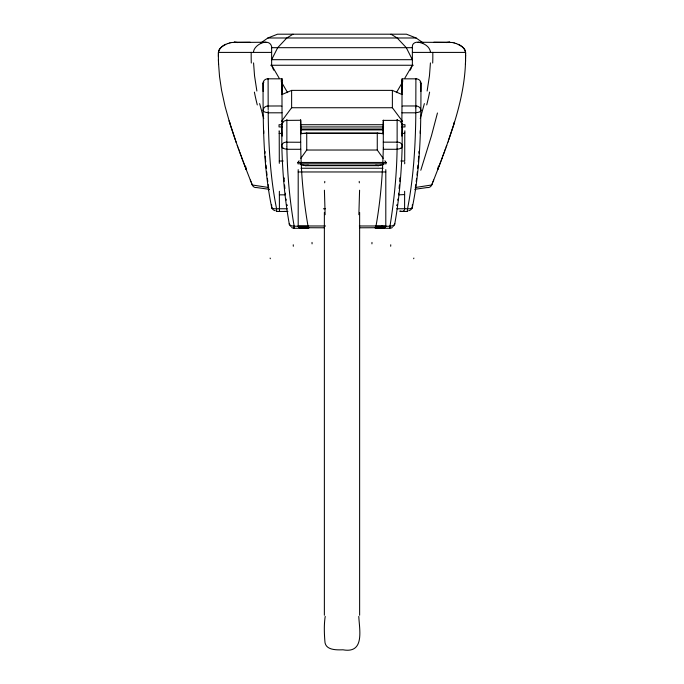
<?xml version="1.0" encoding="UTF-8"?>
<svg xmlns="http://www.w3.org/2000/svg" width="684" height="684" viewBox="0 0 684 684"><rect width="100%" height="100%" fill="white"/><g stroke="black" fill="none" stroke-linecap="round" stroke-linejoin="round"><path stroke-width="1.03" d="M276.618 208.962C270.086 176.72 268.453 143.649 268.188 110.808M279.423 211.253L279.363 191.281M286.861 119.469L286.87 142.195L300.703 142.263M286.861 120.384L300.703 120.273M294.171 227.584L294.171 228.097L294.171 226.661M294.171 227.952L294.171 227.447M300.703 142.623C300.849 171.051 303.277 199.531 308.27 227.516M383.288 120.581L383.296 120.127L383.288 147.633M389.829 227.55L389.829 228.028M389.829 227.131C394.258 199.737 397.053 171.958 397.13 144.17M397.139 120.102L397.13 143.007M397.139 120.033L397.139 119.486M415.829 106.465L415.829 105.969L401.987 105.969L402.064 78.985M401.987 106.311L401.867 122.479M397.139 120.273A5.036 3.976 0.1 0 1 402.175 124.257L402.166 146.077C401.551 172.188 399.242 198.813 394.719 224.181A5.096 4.044 0.5 0 1 392.992 226.404M404.595 209.005L404.595 208.312M415.829 106.046L415.898 79.002M415.829 106.986L415.829 107.764M411.99 208.389A4.95 4.309 6.4 0 0 412.349 207.355C420.669 166.605 421.019 124.719 420.934 83.286A5.036 4.497 0.3 0 0 415.898 78.763L415.898 78.72M465.607 56.165L465.607 54.352M268.102 78.934L268.102 78.728A5.036 4.497 -0.3 0 0 263.066 83.217C262.998 124.659 263.297 166.588 271.676 207.355A4.95 4.309 -6.4 0 0 272.01 208.389M268.102 78.805L281.945 78.84L281.953 80.532M276.618 209.15L276.618 211.279M281.936 78.472L282.013 105.969L268.171 106.011L268.102 78.84M286.878 146.744C287.229 173.36 289.623 199.993 294.171 226.216L307.988 226.267M402.064 79.558L402.064 80.088M404.697 163.792L404.706 162.048M404.637 191.281L404.595 208.774M404.834 132.055L404.842 130.755M404.629 194.564L398.763 194.837M407.382 210.21L407.373 211.245M415.043 189.536L415.145 189.066M465.607 56.541L465.607 54.994M218.393 54.66L218.393 56.293M268.171 106.208L268.188 109.577M286.87 142.537L286.878 146.231M375.225 227.319L376.14 227.233M389.829 227.823L389.829 227.413M404.834 132.345L404.825 133.072M465.607 56.61L465.599 57.789M218.401 54.284L218.393 56.61M263.135 110.415L263.135 110.355A5.036 4.446 0 0 1 268.171 105.943M402.055 80.678L401.876 94.161M415.829 112.467C415.547 144.751 413.64 177.712 407.382 209.62M420.934 83.286L420.857 91.528M218.393 54.352C217.683 48.769 223.087 44.999 227.849 43.545M383.279 147.983L383.271 149.095M218.401 54.027L218.41 52.728M412.358 204.747L412.324 207.32A5.087 2.291 8.1 0 1 407.459 208.757L396.763 208.774M415.829 108.038L415.821 111.954M465.59 58.858L465.599 57.661M291.008 226.404A5.096 4.044 -0.5 0 1 289.323 224.232C284.672 198.48 282.483 172.248 281.834 146.077L281.825 124.266A5.036 3.873 0.2 0 1 286.87 120.452M286.929 204.824L286.938 205.508M383.288 121.077L383.288 120.504M402.175 124.308L401.85 136.15M263.066 83.286L263.143 91.528M289.195 223.848L289.195 223.83A5.027 3.027 -1.6 0 0 290.469 225.267M383.271 121.897L382.937 133.602M465.59 58.79L465.565 60.354M324.413 190.212L325.131 214.699M300.695 120.367L300.703 142.152M400.072 177.541L399.789 181.354M418.984 151.318L418.95 153.165M383.296 142.169L397.13 142.152A5.036 3.865 -8.9 0 1 402.115 146.077A5.027 3.275 0.5 0 1 401.328 147.932L401.004 148.146M465.565 60.286L465.522 61.842M465.556 60.568L465.471 63.33M465.513 62.056C464.864 83.85 459.896 105.268 453.33 125.976M430.433 62.902L429.466 75.753L427.132 91.032M465.462 63.544L465.428 64.39M397.062 205.508L397.071 204.824M245.71 166.571L246.129 169.341L245.949 168.862M324.686 182.825L324.789 181.397M418.753 156.294L418.292 161.852M417.992 165.143L417.685 168.461M399.447 185.031L399.097 188.536M417.351 171.778L416.992 175.07M398.481 194.401L398.61 193.23M416.616 178.336L416.214 181.542M397.806 200.155L397.943 199.018M358.869 214.699L359.587 190.212M397.19 204.815L397.071 205.679M415.795 184.663L415.521 186.578M253.465 52.411C253.584 44.699 269.128 37.244 271.633 46.538L271.633 65.254L273.685 70.136M375.738 227.481C380.313 202.669 382.655 175.318 383.262 149.274L397.13 149.292M325.208 616.404C323.977 624.406 324.225 632.606 324.832 640.669C324.78 650.296 336.066 650.014 342.966 649.8C364.948 653.81 359.391 629.707 358.792 616.404M438.051 168.862L437.871 169.341L438.29 166.639M438.153 168.375L438.512 167.648L432.972 181.893M437.452 112.988L431.459 135.757L420.797 170.265M424.379 103.592L420.267 118.537M454.544 122.051L454.304 122.863M454.202 123.171L453.817 124.42M454.492 122.239L453.843 123.282M453.723 124.736L448.764 139.673M453.227 126.283L448.259 141.092M447.764 142.52L448.319 140.93M447.789 142.434L446.19 146.923M446.755 145.359L445.113 149.907M445.729 148.189L444.566 151.395M444.703 151.019L442.941 155.807M443.916 153.165L444.241 152.275M443.668 153.832L442.112 158.047M441.967 158.449L441.308 160.21M442.291 157.568L440.915 161.253M440.983 161.082L439.342 165.468M440 163.715L440.658 161.963M439.154 165.956L438.88 166.682M439.119 166.058L439.718 164.459M438.162 168.58L439.564 164.861M433.699 180.063L431.715 185.005A5.429 4.583 70.9 0 1 428.423 187.527L427.962 187.604A5.823 4.814 -63.5 0 1 427.243 187.527L415.53 189.203M432.339 183.466L431.724 184.979L415.222 187.519M410.314 70.136L412.366 65.254L412.366 46.538C412.17 43.477 415.393 41.844 418.078 42.246L452.098 42.494M404.902 78.036L412.366 65.254M396.387 92.648L402.714 81.798M384.904 160.791L386.084 162.45L386.084 163.801L297.916 163.801L297.916 162.45L299.096 160.791M300.857 158.312L306.731 150.027L306.731 133.038L377.269 133.038L383.143 133.773M281.543 121.316L291.623 107.739L291.623 90.382L392.377 90.382L402.064 94.537M260.937 42.836L267.889 37.988L277.524 34.2L406.476 34.2L416.111 37.988L423.063 42.836M293.008 34.2L286.81 37.988L277.704 47.683L271.633 59.688L412.366 59.688L406.296 47.683L397.19 37.988L390.991 34.2M403.432 211.168L402.85 211.382A9.225 5.566 61.6 0 1 400.003 210.843M225.788 44.383C222.505 45.982 218.794 48.436 218.418 52.411L271.633 52.411M392.368 227.567L390.641 228.217M281.936 94.537L291.623 90.382M227.661 43.588L229.978 42.895M300.763 164.502L305.509 165.682L378.508 165.682L383.245 164.502M229.781 42.938L232.09 42.451M305.509 165.682L308.527 165.186M446.242 42.519L449.858 42.228M446.387 42.553L450.046 42.263L433.827 42.237M300.857 133.773L306.731 133.038M231.902 42.494L265.922 42.246M307.475 165.314L303.038 165.408L380.962 165.408L376.525 165.314M294.171 228.294L308.646 228.285M267.889 37.988L416.111 37.988M250.173 42.237L233.954 42.263L237.613 42.553M271.514 47.683L412.486 47.683M412.366 52.411L465.582 52.411L465.599 53.916M270.684 65.254L413.316 65.254M402.055 78.84L415.898 78.84M281.073 80.857L281.945 80.857L282.124 94.161M402.055 80.857L402.927 80.857M291.623 107.739L392.377 107.739L402.457 121.316M268.171 112.809L282.03 112.809L282.133 122.479M401.97 112.809L415.829 112.809M383.305 120.384L397.139 120.384M282.227 124.71L279.029 124.71L279.029 126.942L282.227 126.942M300.37 124.71L383.63 124.71M401.773 124.71L404.971 124.71L404.971 126.942L401.773 126.942M300.37 126.942L383.63 126.942M300.721 129.045L383.279 129.045M300.772 129.9L383.228 129.9M282.176 133.389L279.226 133.389L279.303 163.339M300.806 133.389L383.194 133.389M401.824 133.389L404.774 133.389L404.714 161.014L400.79 161.014M286.87 149.292L300.738 149.292M306.731 150.027L377.269 150.027L383.143 158.312M279.286 161.039L283.21 161.014M297.916 162.45L386.084 162.45M300.934 168.247L383.066 168.247M298.198 171.966L385.802 171.966M279.371 194.837L285.237 194.837M287.237 208.774L276.618 208.765A5.087 2.291 -8.1 0 1 271.685 207.355L271.642 204.747M323.421 208.774L325.37 208.774M276.627 211.459L287.904 211.459M399.926 211.45L407.373 211.459M325.575 225.985L298.198 225.985L298.198 169.641M359.339 225.985L385.802 225.985L385.802 169.641M376.02 226.216L389.829 226.276M307.86 227.233L308.775 227.319M324.156 227.789L299.336 227.695A4.455 2.454 -57.3 0 1 298.147 226.019M359.844 227.789L384.682 227.686A4.455 2.445 56.3 0 0 385.887 226.045M375.354 228.285L389.829 228.294M284.074 211.45L287.169 211.459M234.142 42.228L237.758 42.519M418.078 42.246C423.558 42.844 429.945 46.401 430.535 52.411M268.47 189.203L256.765 187.57A5.823 4.814 63.5 0 1 256.072 187.527L255.577 187.561A5.429 4.583 -70.9 0 1 252.285 185.005L250.301 180.063M375.49 165.186L378.508 165.682M268.778 187.519L252.276 184.979L251.661 183.466M451.91 42.451L454.219 42.938M293.359 228.217L291.632 227.567M454.022 42.895L456.339 43.588M456.151 43.545C460.195 45.016 465.146 47.606 465.582 52.411C465.206 48.436 461.495 45.982 458.212 44.383M282.996 148.146L282.723 147.915A5.027 3.275 -0.5 0 1 281.834 146.077A5.036 3.865 8.9 0 1 286.87 142.144M230.157 123.282L229.602 122.479L236.237 142.52M279.098 78.036L271.633 65.254M281.286 81.798L287.613 92.648M251.028 181.893L245.488 167.648L245.761 168.375M246.001 168.999L244.436 164.861M245.214 166.922L244.846 165.956M244.282 164.459L244.881 166.058M244.658 165.468L243.017 161.082M244 163.715L243.342 161.963M243.085 161.253L241.708 157.568M242.033 158.449L242.692 160.21M241.367 156.645L241.888 158.047M241.384 156.687L240.332 153.832M240.734 154.926L241.059 155.807M240.409 154.045L239.297 151.019M239.759 152.275L240.084 153.165M239.434 151.395L238.271 148.189M238.887 149.907L237.758 146.778M237.245 145.359L237.81 146.923M237.271 145.435L235.681 140.93M235.236 139.673L230.277 124.736M229.08 120.82L229.585 122.453L225.07 106.371L221.531 90.074L219.53 76.548L218.538 63.544M230.183 124.42L229.798 123.171M229.696 122.863L229.508 122.239M263.733 118.537L259.621 103.592M256.868 91.032L254.533 75.753L253.567 62.902M268.855 189.066L268.957 189.682L268.957 189.117M268.479 186.578L268.205 184.663M286.929 205.679L286.81 204.815M267.786 181.542L267.384 178.336M286.057 199.018L286.194 200.155M285.39 193.23L285.519 194.401M267.008 175.07L266.649 171.778M284.903 188.536L284.553 185.031M266.315 168.461L266.008 165.143M284.211 181.354L283.928 177.541M265.708 161.852L265.247 156.294M359.211 181.397L359.314 182.825M301.063 133.602L300.712 120.598M282.15 136.15L281.825 124.308M218.572 64.39L218.487 62.056M218.529 63.33L218.444 60.568M279.192 133.551L279.166 131.995M218.461 61.406L218.393 56.541M218.435 60.354L218.427 59.534M265.05 153.165L265.016 151.318M394.805 223.83L394.805 223.848A5.027 3.027 1.6 0 1 393.531 225.267M465.59 52.728L465.599 54.284M279.157 130.755L279.157 131.602M420.865 110.355L420.865 110.415A5.036 4.446 0 0 0 415.829 105.943M282.03 112.809L282.013 106.311M415.829 112.527L415.829 112.578A5.036 2.163 0.3 0 0 420.831 110.68M392.377 90.382L392.377 107.739M377.269 133.038L377.269 150.027M359.63 212.408L359.63 615.258M324.37 212.408L324.37 615.258M432.792 52.343A149.599 115.057 89.8 0 1 432.698 63.048M429.612 92.118A167.135 108.226 -88.6 0 1 426.713 104.943M413.658 258.732A206.73 1.488 -71.9 0 1 413.88 258.065M251.302 63.048A149.599 115.057 -89.8 0 1 251.208 52.343M257.287 104.943A167.135 108.226 88.6 0 1 254.388 92.118M270.12 258.065A206.73 1.488 71.9 0 1 270.342 258.732M411.939 208.363A5.036 4.395 1 0 1 408.69 210.732M293.308 246.257A194.581 14.193 84.1 0 1 293.256 244.778M308.501 228.225A5.207 0.487 83.3 0 1 308.27 227.644M308.758 227.669A5.207 0.487 83.3 0 1 308.715 228.063M404.577 209.056A4.497 2.642 63.6 0 1 403.466 211.082M390.744 244.778A194.581 14.193 -84.1 0 1 390.692 246.257M375.73 227.644A5.207 0.487 -83.3 0 1 375.499 228.225M375.285 228.063A5.207 0.487 -83.3 0 1 375.242 227.669M275.31 210.732A5.036 4.395 -1 0 1 272.061 208.363M383.553 226.643A9.166 3.873 49 0 1 381.843 225.754M301.841 227.49A9.166 5.045 -57.3 0 1 299.951 227.875M268.171 112.578A5.036 2.163 -0.3 0 1 263.169 110.68M263.109 83.251A5.036 2.403 -3.4 0 1 263.904 82.191M268.735 189.716A10.337 9.892 -36.6 0 1 268.675 189.135M263.75 133.397A206.594 5.891 86.8 0 1 263.75 130.67M371.976 242.392A197.65 16.134 -83.4 0 1 371.934 243.872M393.317 225.506A5.036 2.787 7.1 0 1 389.829 226.011M400.884 148.112A5.036 3.112 0.6 0 1 397.13 149.121M400.918 122.487A5.036 3.181 7.3 0 1 402.106 124.266M400.012 178.592A9.679 1.394 4.1 0 1 400.029 178.652M312.066 243.872A197.65 16.134 83.4 0 1 312.024 242.392M294.171 226.011A5.036 2.787 -7.1 0 1 290.683 225.506M286.87 149.121A5.036 3.112 -0.6 0 1 283.116 148.112M281.893 124.266A5.036 3.181 -7.3 0 1 283.082 122.487M283.971 178.652A9.679 1.394 -4.1 0 1 283.988 178.592M420.096 82.191A5.036 2.403 3.4 0 1 420.891 83.251M415.325 189.135A10.337 9.892 36.6 0 1 415.265 189.716M420.25 130.67A206.594 5.891 -86.8 0 1 420.25 133.397M300.695 119.563L300.703 119.555"/></g></svg>
